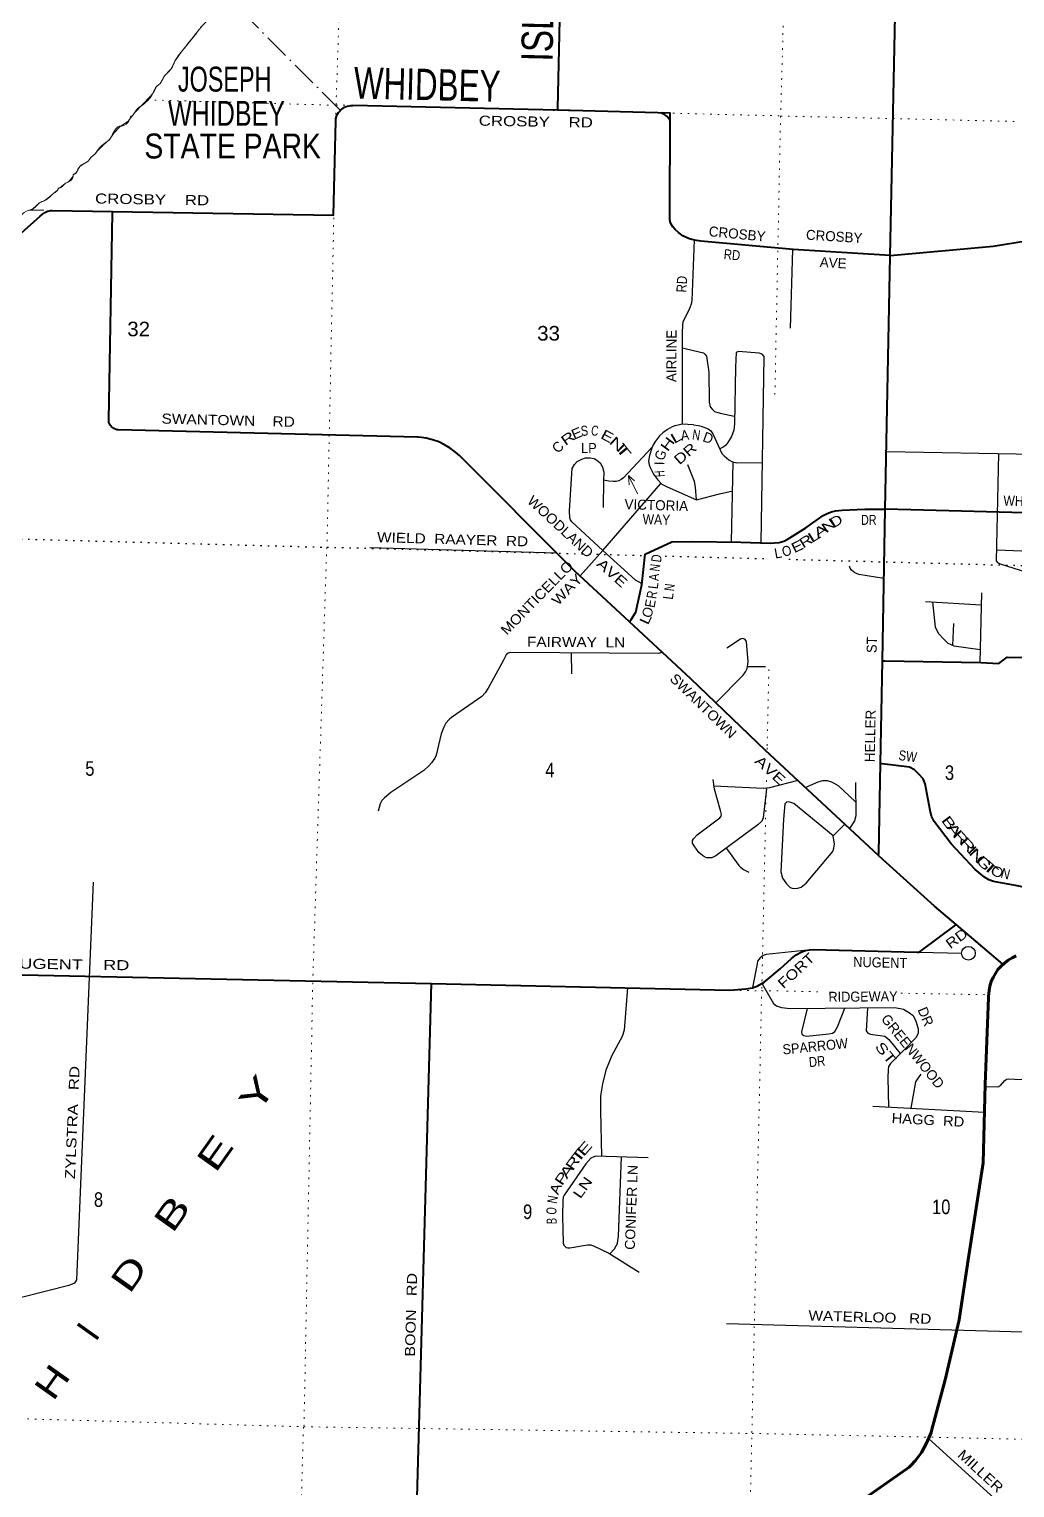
# Model space of a CAD drawing. Header units: feet. Extents: x -493433 to -244333, y 184684 to 373072.
# Drawn here: x -420945 to -409103, y 285431 to 302955 of the extents above; entities that cross this region are included whole.
import ezdxf
from ezdxf.enums import TextEntityAlignment as Align

# ---------------------------------------------------------------- set-up
doc = ezdxf.new("R2010")
doc.units = ezdxf.units.FT
doc.header["$LTSCALE"] = 60
doc.linetypes.add('DOT_DASHED', pattern=[7.7, 5, -1.2, 0.3, -1.2])
doc.linetypes.add('DOTTED', pattern=[1.5, 0.3, -1.2])
for name, color, linetype, lineweight in [('23', 7, 'Continuous', 70), ('26', 7, 'Continuous', 40), ('27', 7, 'Continuous', 13), ('29', 7, 'Continuous', 25), ('30', 7, 'Continuous', 13), ('39', 7, 'Continuous', 13), ('44', 7, 'DOT_DASHED', 13), ('6', 7, 'DOTTED', 25), ('7', 7, 'DOTTED', 13)]:
    doc.layers.add(name, color=color, linetype=linetype, lineweight=lineweight)
doc.layers.add('42', color=7, linetype='Continuous')

msp = doc.modelspace()

# ---------------------------------------------------------------- linework, layer by layer
at = {"layer": '23'}
msp.add_lwpolyline([(-411551.19, 284855.75), (-410400, 285657.47), (-410370.61, 285677.95), (-410352.42, 285698.08), (-410295.77, 285760.82), (-410226.14, 285856.35), (-410166.88, 285958.64), (-410119.01, 286065.74), (-410108.24, 286094.87), (-410102.73, 286115.74), (-409941.49, 286726.61), (-409772.85, 287446.99), (-409672.21, 288119.03), (-409482.74, 289336.51), (-409458.85, 290276.82), (-409419.66, 291320.42), (-409419.18, 291333.19), (-409415.89, 291370.42), (-409412.81, 291404.69), (-409402.13, 291458.96), (-409385.84, 291511.81), (-409364.12, 291562.68), (-409337.19, 291610.99), (-409305.37, 291656.22), (-409268.99, 291697.88), (-409228.45, 291735.51), (-409184.21, 291768.69), (-409136.74, 291797.07), (-409086.56, 291820.33)], dxfattribs=at)
at = {"layer": '26'}
for p, q in [((-410694.56, 295365.26), (-410659.61, 297189.8)), ((-410718.17, 294132.5), (-410694.56, 295365.26)), ((-409247.25, 291720.29), (-409806.26, 292196.95)), ((-416117.05, 291489.59), (-416344.41, 283313.01))]:
    msp.add_line(p, q, dxfattribs=at)
for points in [[(-414594.56, 301980.16), (-414593.99, 302004.58), (-414516.07, 305374.94), (-414429.89, 307342.34), (-414428.79, 307367.32), (-414404.58, 307366.78), (-413230.5, 307340.7), (-413028.04, 307386.48), (-412957.31, 307390.42), (-411917.02, 307365.66), (-411811.03, 307334.3), (-411636.31, 307304.82), (-410665.73, 307281.04), (-410459.73, 307277.07)], [(-410601.53, 300235.12), (-410532.75, 303501.69), (-410499.39, 304897.27), (-410460.65, 307226.39), (-410459.73, 307277.07)], [(-419942.27, 300765.13), (-417287.23, 300721.33), (-417259.81, 301853.77), (-417259.2, 301878.78), (-417252.83, 301903.77), (-417248.4, 301916.74), (-417240.08, 301934.67), (-417229.94, 301951.63), (-417218.08, 301967.44), (-417204.64, 301981.92), (-417189.75, 301994.92), (-417173.58, 302006.29), (-417156.32, 302015.91), (-417138.14, 302023.67), (-417119.26, 302029.49), (-417099.87, 302033.3), (-417079.86, 302036.18), (-417063.27, 302037.17), (-417057.33, 302037.42)], [(-414594.56, 301980.16), (-414598.23, 301980.25), (-417057.33, 302037.42)], [(-410601.53, 300235.12), (-411767.38, 300307.88), (-412877.09, 300409.73), (-412898.52, 300411.69), (-412927.09, 300417.74), (-412982.69, 300429.5), (-413022.28, 300441.49), (-413090.23, 300472.03), (-413143.68, 300513.04), (-413182.21, 300548.21), (-413210.93, 300581.35), (-413232.23, 300613.63), (-413242.18, 300640.04), (-413242.52, 300642.06), (-413246.1, 300663.02), (-413246, 300692.06), (-413241.91, 301945.58), (-414594.56, 301980.16)], [(-413244.18, 301852.28), (-413248.73, 301861.67), (-413257.83, 301877.05), (-413268.49, 301891.39), (-413280.59, 301904.54), (-413293.99, 301916.35), (-413308.56, 301926.7), (-413324.13, 301935.47), (-413340.53, 301942.56), (-413357.59, 301947.9)], [(-422020.38, 299631.89), (-420811.45, 300707.92), (-420784.78, 300731.66), (-420761.45, 300749.63), (-420757.06, 300752.6), (-420740.78, 300761.29), (-420723.69, 300768.23), (-420717.4, 300770.05), (-420685.93, 300777.39), (-420667.4, 300777.09), (-419942.27, 300765.13)], [(-413731.21, 295833.13), (-414388.09, 296443.54), (-414415.78, 296469.27), (-414438.09, 296491.65), (-415773.54, 297831.22), (-415798.54, 297851.57), (-415823.54, 297873.74), (-415886.06, 297921.48), (-415953.5, 297962.58), (-416024.86, 297996.4), (-416099.37, 298022.58), (-416176.21, 298040.83), (-416229.53, 298047.72), (-416271.79, 298053.18), (-416279.53, 298053.37), (-419876.33, 298142.1), (-419893.36, 298142.52), (-419926.33, 298156.13), (-419932.8, 298159.74), (-419944.32, 298167.85), (-419954.93, 298177.12), (-419964.51, 298187.45), (-419972.95, 298198.73), (-419980.18, 298210.82), (-419980.7, 298211.94), (-419988.07, 298230.46), (-419987.5, 298261.94), (-419942.64, 300744.44), (-419942.27, 300765.13)], [(-410601.53, 300235.12), (-410599.47, 300234.99), (-409362.01, 300348.39), (-408569.3, 300477.21), (-408338.63, 300504.03), (-408199.68, 300508.48), (-406178.6, 300449.17), (-406146.76, 300448.24)], [(-410659.61, 297189.8), (-410659.61, 297189.86), (-410601.66, 300229.01), (-410601.53, 300235.12)], [(-413731.21, 295833.13), (-413712.82, 295861.06), (-413654.54, 295949.58), (-413584.41, 296279.59), (-413542.21, 296647.61), (-413223.2, 296797.32), (-412975.09, 296801.26), (-412393.42, 296791.25), (-412043.21, 296779.27), (-411989.05, 296781.72), (-411935.37, 296789.44), (-411876.33, 296804.99), (-411837.02, 296823.93), (-411613.1, 296962.64), (-411405.11, 297111.65), (-411359.23, 297136.21), (-411305.55, 297155.9), (-411255.45, 297168.44), (-411176.39, 297178.01), (-410906.33, 297189.47), (-410659.61, 297189.8)], [(-408377.83, 297129.91), (-410657.6, 297189.8), (-410659.61, 297189.8)], [(-410694.56, 295365.26), (-410664.81, 295364.81), (-409512.23, 295347.07), (-409296.95, 295335.37), (-409194.97, 295409.92), (-408569.69, 295396.59), (-408547.19, 295396.11), (-408510.99, 296581.53)], [(-410739.35, 293027.25), (-412099.42, 294289.46), (-412996.52, 295150.42), (-413731.21, 295833.13)], [(-410739.35, 293027.25), (-410738.83, 293054.15), (-410718.17, 294132.5)], [(-408910.69, 292629.79), (-409095.24, 292666.18), (-409358.19, 292716.83), (-409413.36, 292736.43), (-409467.04, 292765.08), (-409581.33, 292857.13), (-409867.97, 293169.14), (-410070.81, 293435.56), (-410104.03, 293499.14), (-410118.9, 293566.85), (-410179.84, 293887.06), (-410204.23, 293950.31), (-410254.33, 294004.03), (-410308.01, 294057.74), (-410369.73, 294087.01), (-410698.38, 294129.92), (-410718.17, 294132.5)], [(-409806.26, 292196.95), (-410067.52, 292419.73), (-410689.75, 292981.22), (-410739.35, 293027.25)], [(-416117.05, 291489.59), (-412526.88, 291410.18), (-412333.68, 291425.23), (-412256.56, 291438.4), (-412188.57, 291463.46), (-412115.21, 291506.43), (-412069.16, 291542.93), (-411920.44, 291663.78), (-411785.19, 291790.47), (-411728.72, 291835.86), (-411671.33, 291865.75), (-411621.36, 291886), (-411571.57, 291895.67), (-411526.19, 291895.98), (-410275.77, 291867.39), (-410251.24, 291866.83), (-410225.77, 291885.73), (-409832.71, 292177.33), (-409806.26, 292196.95)], [(-423911.1, 291652.65), (-423884.04, 291652.1), (-420648.53, 291585.96), (-416117.05, 291489.59)]]:
    msp.add_lwpolyline(points, dxfattribs=at)
at = {"layer": '29'}
for p, q in [((-411772.75, 300308.22), (-411800.4, 299360.96)), ((-412506.62, 296795.12), (-412487.41, 297754.54)), ((-414053.63, 296691.01), (-413357.33, 297498.19)), ((-414604.81, 296658.88), (-416851.67, 296723.16)), ((-409318.22, 296697.62), (-408506.55, 296668.48)), ((-409502.6, 296183.87), (-409523.7, 295347.69)), ((-410175.06, 296078.54), (-409506.25, 296039.09)), ((-409849.56, 295549.6), (-409836.13, 295814.78)), ((-414432.07, 295461.89), (-414430.67, 295210.47)), ((-412315.27, 295298.59), (-412098.05, 295299.21)), ((-411145.39, 293404.07), (-411283.73, 293265.26)), ((-410250.75, 291866.82), (-409742.91, 291855.21)), ((-410810.56, 290014.6), (-409467.33, 289943.1)), ((-408288.45, 287279.74), (-412567.37, 287398.98)), ((-410138.14, 286024.35), (-409263.94, 285226.03))]:
    msp.add_line(p, q, dxfattribs=at)
for points in [[(-412953.98, 300423.43), (-412982.37, 299694.77), (-412992.86, 299650.68), (-413015.96, 299585.54), (-413072.64, 299478.43), (-413091.55, 299434.3), (-413095.74, 299398.6), (-413099.95, 299308.26), (-413099.95, 298207.55)], [(-413099.95, 299126.98), (-412842.2, 299065.8), (-412826.18, 299050.71), (-412808.35, 299025.74), (-412780.93, 298831.94), (-412775.78, 298474.31), (-412762, 298415.75), (-412733.48, 298383.65), (-412712.09, 298362.25), (-412644.6, 298341.95), (-412475.84, 298305.5)], [(-412150.06, 296782.93), (-412113.36, 299021.72), (-412138.04, 299050.71), (-412175.26, 299062.74), (-412423.28, 299082.81), (-412449.23, 299068.48), (-412457.68, 298893.83), (-412469.03, 298215.01), (-412480.33, 298137.52), (-412505.28, 298062.61), (-412552.76, 297987.15), (-412576.59, 297955.59), (-412597.99, 297937.76), (-412647.81, 297910.95)], [(-412961.98, 298200.88), (-413099.95, 298207.55), (-413146.14, 298199.17), (-413186.03, 298190.76), (-413219.63, 298178.16), (-413276.32, 298146.65), (-413330.91, 298106.74), (-413370.8, 298068.93), (-413421.19, 298005.91), (-413448.49, 297961.8), (-413465.29, 297921.89), (-413492.58, 297831.56), (-413503.33, 297765.44)], [(-412961.98, 298200.88), (-412904.63, 298194.6), (-412869.5, 298183.65), (-412786.97, 298151.79), (-412756.66, 298128.61), (-412731.7, 298092.93), (-412706.74, 298042.99), (-412623.08, 297855.53), (-412596.21, 297827.18), (-412537.37, 297780.8), (-412494.59, 297755.83), (-412443.23, 297746.61), (-412134.23, 297748.69)], [(-413465.54, 297927.19), (-413803.32, 297564.79), (-413831.67, 297542.73), (-413860.01, 297529.08), (-413892.56, 297520.67), (-413927.2, 297518.57), (-413979.69, 297522.77), (-414044.55, 297536.2)], [(-414324.02, 296386.95), (-414053.63, 296691.01), (-414425.56, 297036.21), (-414442.66, 297059.59), (-414448.97, 297084.8), (-414453.17, 297168.82), (-414419.48, 297677.16), (-414394.37, 297725.48), (-414360.78, 297761.2), (-414306.18, 297790.6), (-414260, 297803.21), (-414203.3, 297803.21), (-414155.01, 297794.81), (-414123.51, 297775.9), (-414085.72, 297744.39), (-414056.32, 297693.97), (-414041.63, 297630.96), (-414044.55, 297536.2), (-414048.35, 297206.52)], [(-413503.33, 297765.44), (-413496.5, 297721.94), (-413485.81, 297688.05), (-413443.02, 297609.58), (-413396.67, 297545.37), (-413343.19, 297490.08), (-413281.47, 297454.7), (-412928.93, 297301.25), (-412651.9, 297371.8), (-412526.69, 297399.11), (-412496.3, 297403.83)], [(-410646.4, 297882.82), (-408861.07, 297850.47), (-408816.71, 297841.48), (-408741.84, 297791.54), (-408686.84, 297771.76), (-408457.42, 297750.56), (-407595.37, 297722.74)], [(-409298.14, 297858.39), (-409328.04, 296569.19), (-409312.33, 296546.59), (-409278.2, 296530.35), (-408495.71, 296284.66), (-406492.23, 296259.6)], [(-412928.93, 297301.25), (-412940.28, 297452.62), (-412952.14, 297518.51), (-413029.96, 297720.46)], [(-414053.63, 296691.01), (-413665.53, 296341.04), (-413582.45, 296296.7)], [(-410675.58, 296356.05), (-410976.59, 296404.84), (-411004.18, 296414.6), (-411027.07, 296423.51), (-411064.03, 296454.44), (-411082.62, 296480.59), (-411090.1, 296502.81)], [(-410093.26, 296073.72), (-410058.38, 295771.61), (-410021.88, 295695.81), (-409961.26, 295631.6), (-409907.78, 295578.09), (-409835.77, 295547.61), (-409519.81, 295501.97)], [(-412693.43, 294859.54), (-412365.5, 295192.37), (-412337.69, 295235.64), (-412319.87, 295274.88), (-412304.87, 295352.25), (-412325.65, 295599.61), (-412341.26, 295620.9), (-412351.96, 295628.03), (-412373.35, 295635.17), (-412399.86, 295624.73), (-412564.54, 295518.5)], [(-413348.06, 295476.3), (-413360.32, 295462.63), (-413367.03, 295457.71), (-413380.05, 295454.38), (-415165.55, 295467.12), (-415189.71, 295458.16), (-415213.88, 295437.57), (-415248.06, 295375.88), (-415271.84, 295328.38), (-415431.36, 295037.38)], [(-415431.36, 295037.38), (-415467.27, 294979.99), (-415505.08, 294935.87), (-415870.42, 294683.8), (-415899.81, 294660.69), (-415937.61, 294616.58), (-415964.89, 294570.37), (-415996.4, 294490.55), (-416055.19, 294234.27), (-416071.98, 294196.46), (-416109.78, 294141.84), (-416141.27, 294104.03), (-416202.17, 294049.42), (-416601.1, 293784.74), (-416676.69, 293721.72), (-416706.09, 293688.11), (-416727.08, 293646.1), (-416750.96, 293561.11)], [(-412085.7, 293829.83), (-412125.05, 293481.62), (-412143.46, 293439.62), (-412190.74, 293394.12), (-412693.58, 293021.31), (-412742.48, 293000.85), (-412767.44, 292997.28), (-412808.44, 293000.85), (-412835.18, 293013.34), (-412842.32, 293018.69), (-412854.49, 293026.11), (-412897.58, 293063.28), (-412956.41, 293141.76), (-412973.75, 293176.03), (-412974.24, 293205.97), (-412963.55, 293225.59), (-412917.79, 293275.47), (-412646.99, 293478.68), (-412631.94, 293500.27), (-412628.38, 293518.1), (-412639.73, 293566.97), (-412712.78, 293823.08), (-412727.27, 293941.8)], [(-411711.66, 293929.6), (-412050.75, 293839.15), (-412118.21, 293833.06), (-412723, 293858.93)], [(-411619.95, 293844.49), (-411465.99, 293910.5), (-411411.61, 293929.9), (-411359.03, 293928.33), (-411305.54, 293914.06), (-411227.09, 293867.12), (-411015.55, 293672.78)], [(-411017.01, 293904.44), (-411014.48, 293502.64), (-411030.99, 293443.19), (-411090.96, 293353.56)], [(-411285.74, 293265.28), (-411758, 293651.38), (-411804.73, 293667.92), (-411840.38, 293671.49), (-411866.85, 293648.85), (-411883.49, 293464.26), (-411914.35, 292831.91), (-411893.87, 292754.71), (-411847.81, 292688.38), (-411801.16, 292644.13), (-411779.77, 292633.43), (-411745.84, 292630.75), (-411708.45, 292633.43), (-411669.23, 292647.69), (-411607.93, 292695.16), (-411290.38, 293074.51), (-411277.02, 293115), (-411271.03, 293162.63), (-411283.73, 293265.26)], [(-412565.39, 293111.97), (-412419.79, 292908.1), (-412400.18, 292886.7), (-412364.52, 292858.16), (-412297.3, 292825.08)], [(-420175.74, 292705.43), (-420376.42, 287929.24), (-420399.65, 287888.99), (-420468.02, 287862.19), (-421308.88, 287649.98)], [(-411633.59, 291884.31), (-412089.22, 291837.93), (-412125.65, 291827.23), (-412161.3, 291798.69), (-412193.39, 291755.89), (-412197.54, 291726.92), (-412253.44, 291439.55)], [(-413756.26, 291437.37), (-413798.38, 290929.14), (-413821.09, 290853.37), (-413945.64, 290623.8), (-414017.2, 290446.71), (-414057.09, 290285.83), (-414081.38, 290139.92), (-414079.69, 289960.71), (-414067.92, 289414.84)], [(-412139.23, 291487.39), (-412000.61, 291248.15), (-411965.19, 291220.8), (-411908.14, 291202.96), (-411801.93, 291189.19), (-410544.39, 291200.18), (-410439.11, 291181.56), (-410378.5, 291145.89), (-410325.01, 291103.08), (-410290.71, 291038.03), (-410264.4, 290946.12), (-410264.4, 290892.61), (-410289.39, 290841.15), (-410434.47, 290694.48), (-410595.92, 290529.95), (-410620.95, 290493.08), (-410624.52, 290453.84), (-410630.48, 290361.68), (-410619.65, 290004.44)], [(-411598.9, 291190.96), (-411664.71, 290910.11), (-411662.12, 290881.91), (-411637.16, 290864.07), (-411602.98, 290857.04), (-411338.64, 290883.57), (-411294.86, 290892.61), (-411266.33, 290914.01), (-411234.68, 290970.54), (-411144.55, 291194.94)], [(-410871.79, 291197.32), (-410888.79, 290919.63), (-410870.55, 290892.61), (-410838.46, 290881.91), (-410663.98, 290856.3), (-410617.39, 290817.7), (-410480.55, 290647.9)], [(-410349.93, 289990.08), (-410290.66, 290308.84), (-410260.83, 290357.53), (-410228.72, 290401.82)], [(-409459.82, 290250.95), (-409308.17, 290247.24), (-409293.12, 290253.01), (-409289.55, 290254.79), (-409274.56, 290265.07), (-409221.38, 290322.6), (-409201.84, 290339.69), (-409180.44, 290343.26), (-409101.35, 290340.84), (-408857.57, 290337.52), (-408847.06, 290327.21), (-408851.61, 290038.13)], [(-413509.14, 289396.5), (-414137.54, 289417.12), (-414159.83, 289408.64), (-414195.48, 289390.8), (-414255.72, 289322.31), (-414518.82, 288946.23), (-414530.65, 288921.71), (-414534.21, 288880.69), (-414536.37, 288695.37), (-414528.76, 288369.84), (-414521.73, 288347.38), (-414505.69, 288331.33), (-414493.21, 288318.85), (-414473.6, 288313.49), (-414448.92, 288314.51), (-414236.82, 288351.8), (-414202.61, 288349.17), (-414163.39, 288338.46), (-413982.34, 288247.89), (-413616.72, 288019.93)], [(-413969.41, 288241.42), (-413913.8, 288302.79), (-413892.4, 288336.68), (-413877.97, 288364.99), (-413871.01, 288400.89), (-413863.88, 288452.62), (-413828.98, 289407)]]:
    msp.add_lwpolyline(points, dxfattribs=at)
msp.add_circle((-409660.63, 291853.07), 82.31, dxfattribs=at)
at = {"layer": '30'}
msp.add_line((-413746.16, 297592.38), (-413738.21, 297482.33), dxfattribs=at)
msp.add_lwpolyline([(-413634.71, 297373.59), (-413746.16, 297592.38), (-413671.62, 297530.25)], dxfattribs=at)
at = {"layer": '39'}
for points in [[(-418099.72, 304097.55), (-418196.86, 303911.94), (-418297.09, 303729.51), (-418360.66, 303626.59), (-418455, 303506.45), (-418585.46, 303324.92), (-418671.86, 303200.5), (-418736.61, 303125.84), (-418753.33, 303106.18), (-418875.96, 302984.86), (-418915.74, 302935.66), (-419075.01, 302734.82), (-419192.89, 302569.02), (-419235.77, 302483.64), (-419323.41, 302385.47), (-419376.43, 302298.37), (-419413.72, 302265.21), (-419454.22, 302191.85), (-419579.57, 302046.43), (-419683.51, 301942.7), (-419692.11, 301924.81), (-419718.85, 301907.46), (-419740.26, 301865.78), (-419837.32, 301790.05), (-419843.36, 301790.23), (-419951.76, 301672.53), (-419983.48, 301623.08), (-420008.21, 301605.68), (-420124.42, 301496.26), (-420153.89, 301454.81), (-420191.07, 301425.68), (-420237.08, 301370.62), (-420335.85, 301305.02), (-420369.83, 301247.59), (-420401.14, 301212.24), (-420413.29, 301210.58), (-420418.04, 301186.53), (-420480.66, 301115.84), (-420509.29, 301102.58), (-420571.36, 301050.01), (-420589.68, 301044.5), (-420606.65, 301016.79), (-420643.82, 300987.66), (-420681.11, 300954.5), (-420761.58, 300894.41), (-420818.79, 300869.9), (-420827.94, 300863.19)], [(-420943.15, 300779.98), (-420948.57, 300779.02), (-421049.6, 300705.43), (-421093.53, 300652.33), (-421124.43, 300631.07), (-421140.91, 300619.47), (-421175.71, 300602.35), (-421184.31, 300584.47), (-421231.57, 300555.64), (-421290.2, 300482.81), (-421329.51, 300449.72), (-421428.82, 300365.99)], [(-420827.94, 300863.19), (-420883.18, 300807.32), (-420936.41, 300780.68), (-420943.15, 300779.98)]]:
    msp.add_spline(points, degree=3, dxfattribs=at)
at = {"layer": '44'}
msp.add_line((-417211.4, 301985.21), (-418571.14, 303344.95), dxfattribs=at)
for points in [[(-414516.07, 305374.94), (-414594.56, 301980.16), (-417057.33, 302037.42), (-417099.87, 302033.3), (-417119.26, 302029.49), (-417138.14, 302023.67), (-417156.32, 302015.91), (-417189.75, 301994.92), (-417218.08, 301967.44), (-417240.08, 301934.67), (-417248.4, 301916.74), (-417259.2, 301878.78), (-417260.68, 301828.97), (-417287.23, 300721.33), (-419942.27, 300765.13), (-420767.07, 300779.09), (-420795.15, 300779.01), (-420940.37, 300779.93)], [(-420940.37, 300779.93), (-420900.13, 300794.94), (-420820.69, 300868.62), (-420762.92, 300893.56), (-420719.67, 300923.65), (-420604.29, 301019.17), (-420591.96, 301042.27), (-420588.69, 301045.2), (-420583.14, 301047.08), (-420570.65, 301050.49), (-420514.06, 301099.35), (-420507.09, 301103.88), (-420480.32, 301116.08), (-420465.02, 301128.25), (-420446.62, 301147.52), (-420425.39, 301175.56), (-420416.67, 301189.54), (-420415.72, 301204.96), (-420413.85, 301209.88), (-420411.57, 301211.59), (-420404.33, 301211.24), (-420401, 301212.37), (-420382.07, 301232.06), (-420365.5, 301254.18), (-420356.36, 301271.01), (-420345.67, 301291.18), (-420338.71, 301301.52), (-420332.44, 301308.73), (-420314.71, 301323.14), (-420304.24, 301329.56), (-420255.49, 301356.1), (-420237.69, 301370.02), (-420223.32, 301386.31), (-420196.81, 301419.74), (-420185.8, 301430.31), (-420155.51, 301453.17), (-420125.81, 301494.73), (-420053.27, 301566.03), (-419979.53, 301627.43), (-419925.85, 301706.33), (-419855.67, 301780.21), (-419755.22, 301849.34), (-419674.79, 301951.94), (-419491.6, 302146.33), (-419452.2, 302194.48), (-419410.28, 302269.27), (-419372.75, 302303.39), (-419321.05, 302388.56), (-419242.84, 302473.7), (-419193.23, 302568.51), (-419118.39, 302677.08), (-418856.54, 303006.44)]]:
    msp.add_lwpolyline(points, dxfattribs=at)
msp.add_spline([(-420827.94, 300863.19), (-420883.18, 300807.32), (-420936.41, 300780.68), (-420943.15, 300779.98)], degree=3, dxfattribs=at)
at = {"layer": '6'}
for p, q in [((-423116.35, 296886.24), (-417371.2, 296730.19)), ((-417367.47, 296731.46), (-413964.6, 296642.33)), ((-413964.6, 296642.33), (-413520.48, 296630.69)), ((-413305.83, 296625.06), (-412075.13, 296592.8)), ((-411819.91, 296586.01), (-406751.65, 296450.56))]:
    msp.add_line(p, q, dxfattribs=at)
at = {"layer": '7'}
for p, q in [((-411761.55, 307312.79), (-411916.8, 301909.38)), ((-417107.18, 306563.69), (-417257.87, 302037.55)), ((-419526.93, 302105.33), (-417260.36, 302040.02)), ((-417256.63, 302038.8), (-417367.46, 296730.21)), ((-417260.38, 302042.5), (-411918.06, 301913.1)), ((-411917.89, 301911.51), (-411985.77, 298546.05)), ((-411917.88, 301910.97), (-409103.15, 301846.42)), ((-417369.96, 296731.45), (-417537.19, 291517.14)), ((-412058.24, 295262.82), (-412079.02, 294320.39)), ((-412079.02, 294320.39), (-412080.82, 294238.65)), ((-412087.6, 293931.39), (-412134.46, 291805.84)), ((-412134.46, 291805.84), (-412143.28, 291405.43)), ((-417643.27, 286170.83), (-417537.21, 291520.86)), ((-412261.88, 286092.14), (-412144.52, 291406.23)), ((-412143.27, 291402.94), (-411933.93, 291399.21)), ((-411845.83, 291397.65), (-411396.75, 291389.66)), ((-410471.66, 291373.2), (-409461.95, 291355.23)), ((-417800.75, 280924.65), (-417649.62, 286160.95)), ((-417646.53, 286164.33), (-412262.23, 286083.96)), ((-412338.78, 282685.18), (-412261.67, 286083.96)), ((-412260.57, 286084.52), (-406948.31, 285970.9))]:
    msp.add_line(p, q, dxfattribs=at)
for points in [[(-424358.66, 291662.72), (-422927.92, 291632.49), (-417537.16, 291521.52), (-412142.01, 291400.47)], [(-422070.67, 286289.91), (-421416.2, 286271.32), (-417650.24, 286164.31)]]:
    msp.add_lwpolyline(points, dxfattribs=at)

# ---------------------------------------------------------------- texts
at = {"layer": '27'}
for s, height, rotation, width, p in [('CROSBY    RD', 121, 359.053, 1.25, (-415544.17, 301795.44)), ('CROSBY    RD', 121, 359.056, 1.25, (-420154.11, 300860.22)), ('SWANTOWN    RD', 121, 358.587, 1.15, (-419356.05, 298216.35)), ('WHIDBEY', 121, 358.495, 0.9, (-409241.35, 297231.18)), ('ST', 121, 88.903, 0.95, (-410763.35, 295459.27)), ('SWANTOWN', 121, 315.939, 1.05, (-413257.78, 295138.48)), ('SW', 120, 352.561, 0.85, (-410506.36, 294175.44)), ('AVE', 121, 317.547, 1.3, (-412237.1, 294149.72)), ('RD', 120, 36.571, 1.2, (-409877.72, 291899.79)), ('FORT    NUGENT    RD', 121, 359.122, 1.35, (-422059.11, 291683.57)), ('FORT', 121, 42.676, 1.2, (-411882.58, 291420.66)), ('NUGENT', 121, 358.691, 0.95, (-411045.5, 291689.43)), ('BOON   RD', 120, 88.407, 1.2, (-416311.78, 287004.87))]:
    msp.add_text(s, height=height, rotation=rotation, dxfattribs=dict(at, width=width)).set_placement(p)
for s, rotation, p in [('CROSBY', 354.497, (-412784.36, 300468.31)), ('HELLER', 88.903, (-410786.53, 294147.14))]:
    msp.add_text(s, height=121, rotation=rotation, dxfattribs=at).set_placement(p)
for s, rotation, p in [('CROSBY', 356.429, (-411276.58, 300405.44)), ('AVE', 356.429, (-411288.75, 300088.33)), ('L', 10.041, (-411937.08, 296601.03)), ('O', 70.304, (-413457.61, 295929.16))]:
    msp.add_text(s, height=120, rotation=rotation, dxfattribs=at).set_placement(p, align=Align.CENTER)
for s, rotation, width, p in [('RD', 354.756, 0.85, (-412505.98, 300184.31)), ('N', 35.619, 1.4, (-411306.02, 296941.99)), ('D', 31.161, 1.25, (-411216.87, 296995.28)), ('DR', 0.077, 0.8, (-410857.51, 296999.53)), ('R', 31.777, 1.3, (-411581.76, 296753.51)), ('L', 31.777, 1.6, (-411483.65, 296815.71)), ('A', 35.619, 1.55, (-411402.4, 296877.97)), ('O', 15.184, 0.9, (-411828.27, 296628.66)), ('E', 25.725, 1.25, (-411691.47, 296686.99)), ('N', 83.3, 0.75, (-413367.32, 296478.25)), ('D', 82.143, 0.8, (-413348.59, 296589.51)), ('A', 85.809, 0.8, (-413379.28, 296366.46)), ('R', 80.817, 0.8, (-413404.19, 296150.78)), ('L', 83.809, 0.9, (-413388.17, 296263.62)), ('L', 82.817, 0.9, (-413207.12, 296136.34)), ('N', 82.921, 0.75, (-413191.95, 296241.34)), ('E', 79.817, 0.9, (-413423.68, 296044.59)), ('L', 65.771, 1.35, (-413485.52, 295843.32)), ('B', 307.284, 1.55, (-409943.63, 293382.79)), ('A', 307.284, 1.6, (-409878.74, 293297.69)), ('R', 312.573, 1.6, (-409794.32, 293201.28)), ('R', 312.573, 1.6, (-409713.23, 293113.34)), ('I', 312.573, 1.35, (-409657.4, 293051.02)), ('N', 312.573, 1.6, (-409600.92, 292982.47)), ('G', 312.573, 1.5, (-409519.84, 292898.24)), ('T', 318.152, 1.9, (-409436.22, 292828.52)), ('O', 330.442, 1.2, (-409343.54, 292779.45)), ('N', 345.097, 0.9, (-409229.71, 292750.97))]:
    msp.add_text(s, height=120, rotation=rotation, dxfattribs=dict(at, width=width)).set_placement(p, align=Align.CENTER)
at = {"layer": '30'}
for s, height, rotation, width, p in [('RD', 121, 87.098, 0.85, (-413049.1, 299789.48)), ('R', 121, 35.21, 1.35, (-414502.07, 297944.89)), ('E', 121, 23.002, 1.15, (-414399.22, 298020.72)), ('S', 121, 6.681, 0.8, (-414309.26, 298065.41)), ('C', 121, 352.804, 0.75, (-414199.39, 298076.81)), ('E', 121, 331.986, 1.3, (-414089.65, 298044.73)), ('L', 121, 29.857, 1.5, (-413196.33, 297969.14)), ('A', 121, 7.188, 0.9, (-413107.88, 298011)), ('N', 121, 351.395, 0.8, (-412984.46, 298027.3)), ('LP', 121, 0.317, 0.95, (-414314.06, 297861.13)), ('N', 121, 316.989, 1.6, (-413988.02, 297986.87)), ('T', 121, 309.173, 1.8, (-413907.88, 297917.3)), ('H', 121, 53.69, 1.35, (-413273.87, 297871.52)), ('DR', 121, 41.196, 1.25, (-413132.51, 297713.92)), ('G', 121, 70.573, 0.95, (-413322.19, 297762.99)), ('H', 121, 93.911, 0.65, (-413308.37, 297579.31)), ('WOODLAND', 121, 317.257, 1.05, (-414970.29, 297273.09)), ('WAY', 121, 358.316, 0.9, (-413576.48, 297008.69)), ('WIELD  RAAYER  RD', 120, 358.361, 1.15, (-416766.31, 296792.34)), ('MONTICELLO', 121, 45.778, 1.1, (-415205.54, 295666.63)), ('AVE', 121, 318.159, 1.3, (-414137.21, 296516.7)), ('WAY', 121, 45.777, 1.2, (-414592.56, 296022.05)), ('FAIRWAY  LN', 120, 359.591, 1.15, (-414964.28, 295535.69)), ('RIDGEWAY', 120, 0.501, 0.95, (-411341.37, 291269.3)), ('SPARROW', 120, 5.731, 0.95, (-411887.17, 290635.8)), ('ST', 120, 308.865, 1.4, (-410790.81, 290728.03)), ('DR', 120, 5.731, 0.85, (-411571, 290483.24)), ('ZYLSTRA   RD', 120, 87.594, 1.25, (-420395.72, 289137.29)), ('HAGG  RD', 120, 356.953, 1.1, (-410585, 289813.77)), ('LN', 120, 55.024, 1.3, (-414322.66, 288895.17)), ('CONIFER LN', 120, 87.906, 1.05, (-413669.34, 288287.9)), ('WATERLOO   RD', 120, 358.404, 1.15, (-411583.48, 287441.59)), ('MILLER', 120, 317.452, 1.15, (-409800.08, 285812.78))]:
    msp.add_text(s, height=height, rotation=rotation, dxfattribs=dict(at, width=width)).set_placement(p)
for s, height, rotation, p in [('AIRLINE', 121, 89.764, (-413169.32, 298714.63)), ('D', 121, 340.023, (-412862.18, 298007.64)), ('C', 121, 45.156, (-414591.75, 297850.83)), ('I', 121, 88.106, (-413312.89, 297714.09)), ('VICTORIA', 121, 358.316, (-413793.55, 297187.55)), ('GREENWOOD', 120, 308.865, (-410716.42, 291060.69)), ('DR', 120, 292.802, (-410274.26, 291175.47))]:
    msp.add_text(s, height=height, rotation=rotation, dxfattribs=at).set_placement(p)
for s, rotation, width, p in [('T', 52.121, 1.8, (-414299.64, 289385.28)), ('E', 49.121, 1.65, (-414227.05, 289468.32)), ('R', 53.667, 1.4, (-414366.98, 289296.95)), ('P', 56.024, 1.45, (-414499.2, 289116.45)), ('A', 55.024, 1.55, (-414437.56, 289201.22)), ('A', 68.024, 1.2, (-414565.09, 289001.78)), ('O', 85.04, 0.7, (-414610.49, 288753.13)), ('N', 80.024, 0.8, (-414597.57, 288884.32)), ('B', 89.332, 0.7, (-414607.55, 288635.23))]:
    msp.add_text(s, height=120, rotation=rotation, dxfattribs=dict(at, width=width)).set_placement(p, align=Align.CENTER)
at = {"layer": '42'}
for s, rotation, width, p in [('Y', 54.59, 1.5, (-418199.83, 289915.14)), ('E', 54.591, 1.5, (-418707.61, 289200.88)), ('B', 54.591, 1.5, (-419223.64, 288474.99)), ('D', 54.591, 1.4, (-419739.68, 287749.1)), ('I', 54.591, 1.05, (-420148.09, 287174.6)), ('H', 54.591, 1.3, (-420655.85, 286460.37))]:
    msp.add_text(s, height=302.4, rotation=rotation, dxfattribs=dict(at, width=width)).set_placement(p)
at = {"layer": '44'}
for s, rotation, width, p in [('ISLAND', 88.676, 0.8, (-414658.29, 302562.51)), ('WHIDBEY', 358.612, 0.75, (-417048, 302123.31))]:
    msp.add_text(s, height=376.4, rotation=rotation, dxfattribs=dict(at, width=width)).set_placement(p)
for s, width, p in [('JOSEPH', 0.7, (-418595.98, 302204.34)), ('WHIDBEY', 0.75, (-418573.77, 301793.39)), ('STATE PARK', 0.85, (-418499.77, 301400.91))]:
    msp.add_text(s, height=300, dxfattribs=dict(at, width=width)).set_placement(p, align=Align.CENTER)
at = {"layer": '7'}
for s, width, p in [('32', 1.05, (-419765.73, 299265.12)), ('33', 1.05, (-414841.25, 299213.78)), ('5', 0.85, (-420270.85, 293985.09)), ('4', 0.85, (-414743.39, 293967.32)), ('3', 0.85, (-409943.03, 293935.18)), ('8', 0.85, (-420166.99, 288806.48)), ('9', 0.85, (-415011.48, 288659.79)), ('10', 0.85, (-410098.22, 288718.55))]:
    msp.add_text(s, height=175, dxfattribs=dict(at, width=width)).set_placement(p)

doc.saveas('drawing.dxf')
